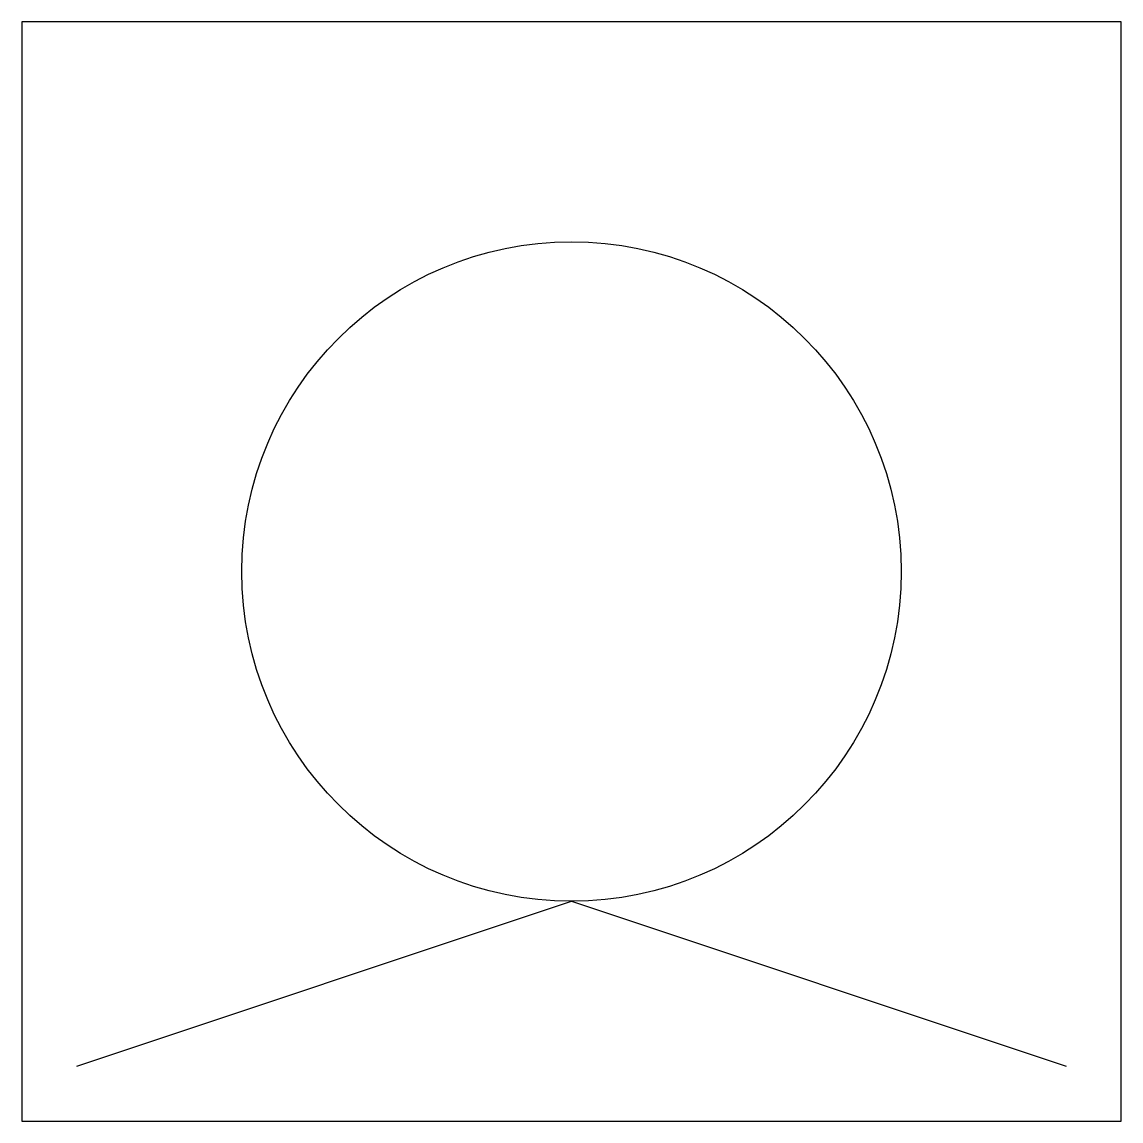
# Model space of a CAD drawing. Header units: millimetres. Extents: x 10 to 110, y 10 to 110.
import ezdxf

# ---------------------------------------------------------------- set-up
doc = ezdxf.new("R2010")
doc.units = ezdxf.units.MM
doc.layers.add('ORIGINAL', color=1, linetype='Continuous')

msp = doc.modelspace()

# ---------------------------------------------------------------- linework, layer by layer
at = {"layer": 'ORIGINAL'}
for points in [[(10, 10), (110, 10), (110, 110), (10, 110), (10, 10)], [(15, 15), (60, 30), (105, 15)]]:
    msp.add_lwpolyline(points, dxfattribs=at)
msp.add_circle((60, 60), 30, dxfattribs=at)

doc.saveas('drawing.dxf')
